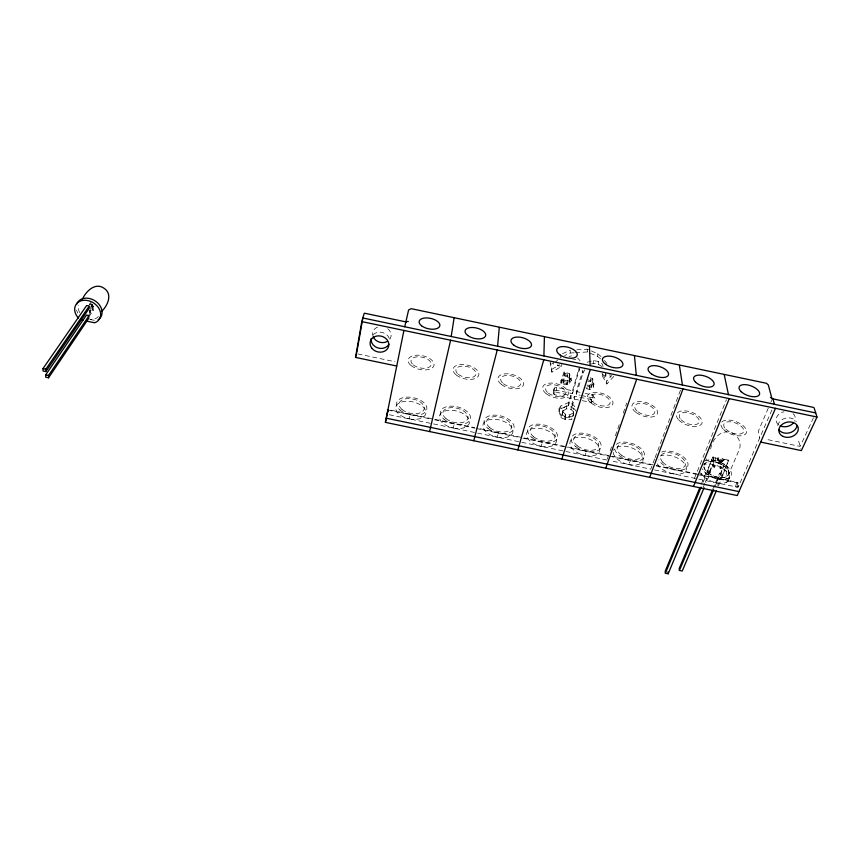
<?xml version="1.0" encoding="UTF-8"?>
<svg xmlns="http://www.w3.org/2000/svg" width="860" height="860" viewBox="0 0 860 860"><rect width="100%" height="100%" fill="white"/><g stroke="black" fill="none" stroke-linecap="round" stroke-linejoin="round"><path stroke-width="0.64" stroke-dasharray="4.3 3.22" d="M562.537 414.531L563.289 407.801L566.482 405.931L571.104 406.533L573.749 409.263L573.781 412.176L573.018 415.993L569.814 417.842L565.192 417.24L562.537 414.531L563.289 407.801M563.343 383.151L562.924 380.206L564.955 373.519L567.46 374.046L569.535 375.981L569.116 381.743L567.321 383.238L562.924 383.065L562.924 380.206M550.024 361.856L551.937 372.122L561.752 366.22L561.752 363.404M560.817 408.747L560.827 405.834L568.363 402.695L571.008 395.579L554.163 391.687L553.346 390.042L554.378 388.053L556.345 387.355L572.513 390.741L572.545 393.622L556.323 390.225L554.345 390.924L553.303 392.923L554.13 394.568L571.04 398.47L568.374 405.597L560.817 408.747L559.054 411.639L561.086 417.82L565.385 419.433L571.846 419.702L571.814 416.767L573.728 415.154M561.032 383.41L561.042 380.55L564.128 371.842L569.352 373.681L571.191 377.819L571.223 380.679L569.513 383.323L566.89 384.635C554.84 385.57 565.729 377.841 564.128 371.842M561.139 383.065L561.15 380.206M561.086 417.82L561.096 414.896L559.075 408.726L560.827 405.834M559.054 411.639L559.075 408.726M560.312 354.707L560.301 357.502L563.612 356.019M561.752 366.22L557.42 365.693L557.441 362.877M556.323 390.225L556.345 387.355M554.13 394.568L554.163 391.687M554.345 390.924L554.378 388.053M553.442 361.275L553.41 364.092L550.873 362.415M553.303 392.923L553.346 390.042M551.937 372.122L550.787 362.888M90.816 306.536L90.805 312.148L89.719 311.922L89.752 310.019M91.956 304.182L91.826 310.643L90.741 310.417M87.913 316.415L92.31 309.944C93.471 306.88 91.203 306.88 91.493 304.096M88.999 316.652L93.385 310.17L92.837 304.333M91.751 304.107L92.428 306.923L94.159 305.214M572.545 393.622L579.457 368.531M569.116 381.743L569.535 375.981M717.863 459.433L717.992 458.659L715.101 458.047L714.961 457.284L717.853 457.896C715.606 463.4 727.377 461.411 722.658 458.584C717.831 454.886 715.552 461.487 720.895 461.444M717.67 457.961L718.186 460.272M573.018 415.993L573.749 409.263M717.562 458.208L717.778 459.982M409.166 418.863A15.373 8.686 12.2 0 0 423.109 417.261L424.98 415.487A15.373 8.686 12.2 0 0 412.456 401.792A15.373 8.686 12.2 0 0 395.815 409.414L396.89 411.8A15.373 8.686 12.2 0 0 409.166 418.863L410.069 414.692M453.241 428.033A15.373 8.675 13.6 0 0 466.926 426.377L468.678 424.593A15.373 8.675 13.6 0 0 455.585 410.79A15.373 8.675 13.6 0 0 439.557 418.53L440.75 420.927A15.373 8.675 13.6 0 0 453.241 428.033L454.252 423.894M497.252 437.202A15.383 8.643 15.1 0 0 510.679 435.493L512.313 433.676A15.383 8.643 15.1 0 0 498.66 419.766A15.383 8.643 15.1 0 0 483.245 427.624L484.535 430.054A15.383 8.643 15.1 0 0 497.252 437.202L498.37 433.085M572.513 390.741L579.081 368.177M557.42 365.693L557.742 364.618M541.187 446.351A15.426 8.611 16.5 0 0 554.367 444.588L555.893 442.75A15.426 8.611 16.5 0 0 541.671 428.731A15.426 8.611 16.5 0 0 526.857 436.708L528.266 439.159A15.426 8.611 16.5 0 0 541.187 446.351L542.423 442.255M562.924 383.065L564.955 376.358L564.955 373.519M576.275 411.252L572.093 406.382L572.061 403.469L574.319 396.267L591.368 399.47L594.217 397.492L592.82 394.987L585.166 393.385M576.297 394.407L576.243 391.526L582.843 370.477L582.908 373.315L576.297 394.407L580.134 395.213M572.093 406.382L574.362 399.169L574.319 396.267M591.486 387.172L592.4 381.141L590.454 378.862L590.562 381.722L592.508 384.012L591.486 387.172L589.369 388.225L585.918 387.871M586.359 388.709L589.863 389.451L593.282 387.172L593.959 381.84L592.357 378.507L590.272 377.766M593.282 387.172L593.959 381.84M613.868 376.39L606.848 384.001L602.322 375.863L602.666 374.799L605.805 376.218L605.999 372.294M585.069 455.477A15.48 8.557 17.9 0 0 597.99 453.671L599.399 451.812A15.48 8.557 17.9 0 0 584.617 437.686A15.48 8.557 17.9 0 0 570.406 445.781L571.921 448.243A15.48 8.557 17.9 0 0 585.069 455.477L586.423 451.425M607.343 459.036L608.385 455.993L567.019 447.383M610.138 450.952L611.879 445.91M615.373 435.827L619.297 424.485M623.221 413.133L626.714 403.05M613.245 452.403A15.555 8.492 19.2 0 0 613.889 454.832L615.524 457.327A15.555 8.492 19.2 0 0 628.886 464.604L630.348 460.562M654.632 458.875L650.773 469.162L610.611 460.799M655.105 457.617L680.539 389.999M657.32 463.884L659.061 466.389A15.652 8.428 20.4 0 0 672.638 473.709L674.208 469.7M694.493 478.257L726.431 399.62M703.932 466.937A13.169 6.88 21.5 0 0 722.787 477.623A13.169 6.88 21.5 0 0 723.4 465.572A13.169 6.88 21.5 0 0 704.028 465.077L706.565 458.907M710.629 449.027C712.209 439.406 720.766 428.785 731.387 432.72C737.987 434.977 741.879 442.846 739.342 449.414L728.764 474.075M701.341 484.029L706.952 470.506L709.919 471.14L710.242 472.957L706.135 482.793M712.929 456.853L707.038 471.054L709.554 471.592L709.683 472.355L707.167 471.828L712.929 456.853L714.241 462.755M703.168 482.17L707.253 472.333L706.952 470.506M709.554 471.592L711.908 465.937L714.423 466.475L714.563 467.238L712.037 466.7L711.908 465.937M714.563 467.238L715.079 466.023L712.553 465.486L713.596 461.885M703.276 487.115L704.802 483.427M705.318 482.191L709.919 471.14M709.683 472.355L712.037 466.7M712.553 465.486L713.736 462.648M714.423 466.475L714.939 465.26L712.413 464.722M712.811 489.06L719.54 473.172L722.518 473.796L717.616 485.33M717.96 459.444L720.368 460.702L722.443 460.39L723.722 459.143L728.646 460.175L722.765 475.118L720.25 474.58L722.636 468.947L720.121 468.41L719.971 467.646L720.486 466.432L723.013 466.958L723.153 467.733L720.626 467.195L720.486 466.432M720.121 468.41L720.626 467.195M716.326 482.804L718.003 478.827M720.25 474.58L722.497 468.173L719.971 467.646M723.013 466.958L724.217 464.12L715.617 462.304L715.757 463.078L724.356 464.894L723.153 467.733M714.692 487.233L719.874 474.989L719.54 473.172M728.646 460.175L722.615 474.344L720.11 473.817M718.455 485.868L722.862 475.623L722.518 473.796M726.463 482.277L728.097 481.073L726.184 471.151L727.839 467.27L725.679 465.4A15.813 8.256 21.5 0 0 707.554 460.197M728.097 481.073L729.774 477.171L727.839 467.27M768.27 408.21L758.961 429.677A2.3 0.699 -77.1 0 0 758.477 432.816L759.702 437.966M770.861 402.243L771.893 399.857M700.395 474.634L737.128 482.288L736.16 484.524A2.225 0.656 -78.1 0 0 735.687 487.577M654.632 469.958L738.138 487.351L772.301 409.091M813.485 417.723L800.165 446.426L764.927 439.051M582.908 373.315L584.789 369.789M92.375 306.042L92.289 304.677M561.042 380.55L566.88 381.775L569.492 380.464L571.191 377.819M723.937 459.283L721.862 461.046M724.152 459.595L721.991 461.229M89.719 311.922L90.837 310.245M89.204 304.816L90.891 302.43M93.675 306.343L92.02 306.525M606.848 384.001L606.687 381.13L611.933 375.422M555.13 362.447L557.721 359.974M93.31 306.622L92.751 306.891M563.343 380.292L567.31 380.378L569.094 378.884M92.052 304.623L91.773 305.526M729.774 477.171L728.173 478.289A15.813 8.256 21.5 0 1 714.09 477.633A15.813 8.256 21.5 0 1 702.341 468.872M582.252 400.652L591.465 402.373L594.324 400.394L594.217 397.492M587.445 386.075L589.766 386.57L593.163 384.291M551.98 369.295L559.58 364.715M563.279 410.714L566.493 408.844L571.137 409.457L573.781 412.176M562.547 411.607L565.601 414.402L569.793 414.918L572.986 413.069M586.982 385.119L589.272 385.344L591.39 384.302M562.515 353.707L570.201 350.235L570.223 353.03L564.708 355.513M718.928 460.863L720.863 461.272M724.045 459.842L721.035 459.799L717.778 458.509M721.927 461.368L722.851 461.057M587.208 362.254L593.604 360.534L598.248 361.512L602.011 363.834L603.15 366.252M591.153 364.049L593.712 363.361L598.377 364.339L602.15 366.672L602.011 363.834M569.03 356.341L571.631 355.922M576.759 349.827L587.251 349.171L597.592 353.664L601.022 356.545M570.223 353.03L574.179 352.783M575.49 352.707L587.337 351.966L597.721 356.481L602.011 360.093M720.508 461.465L722.583 461.154L723.873 459.906L728.796 460.938M561.096 414.896L565.375 416.498L571.814 416.767M574.362 399.169L580.941 400.405M390.762 410.156L474.731 427.646M479.977 428.731L566.568 446.77M567.88 447.039L699.083 474.365M387.946 410.091L432.171 419.293M434.762 419.841L475.021 428.226M476.322 428.495L520.408 437.675M522.998 438.213L564.429 446.845M609.675 456.262L652.278 465.131M656.148 465.937L696.116 474.258M697.395 474.526L739.88 483.374M389.311 414.735L564.601 451.221M565.912 451.489L609.299 460.53M571.663 358.738L576.748 359.802M564.955 376.358L567.471 376.884L569.557 378.83M587.616 381.109L590.562 381.722M576.243 391.526L580.07 392.321M581.414 395.482L592.927 397.89L594.324 400.394M357.846 353.944L395.019 361.716M89.859 303.924L90.956 304.15M89.419 304.569L90.515 304.795M92.31 309.944L93.385 310.17M90.139 319.447L94.815 320.414M707.253 472.333L710.242 472.957M719.874 474.989L722.862 475.623M587.229 379.518L592.465 381.367L594.067 384.71M564.128 374.68L569.374 376.529L571.223 380.679M723.991 469.345L726.184 471.151M577.533 357.932L580.038 360.759M572.061 403.469L576.232 408.328M92.525 306.461L91.902 305.429M92.02 306.074L91.687 303.935M604.408 360.394L606.945 363.522M717.605 459.735L718.121 460.412M702.534 475.44L700.674 472.914A15.77 8.342 21.5 0 0 714.359 482.32A15.77 8.342 21.5 0 0 728.474 480.847L729.538 478.923A15.77 8.342 21.5 0 0 721.325 467.56A15.77 8.342 21.5 0 0 703.953 464.604M602.817 374.175L606.687 381.13M798.693 441.223L800.757 448.512M737.128 482.288L738.138 487.351M724.217 464.12L724.356 464.894M722.497 468.173L722.636 468.947M714.939 465.26L715.079 466.023M714.961 457.284L715.757 463.078M713.434 456.961L714.101 461.992M609.966 373.885L610.138 376.744M605.655 373.358L605.805 376.218M602.183 373.014L602.322 375.863M598.248 361.512L598.377 364.339M597.592 353.664L597.721 356.481M593.604 360.534L593.712 363.361M592.357 378.507L592.508 384.012M592.82 394.987L592.927 397.89M591.368 399.47L591.465 402.373M589.766 386.57L589.863 389.451M589.272 385.344L589.369 388.225M587.251 349.171L587.337 351.966M579.103 369.123L579.135 371.004M571.008 395.579L571.04 398.47M571.104 406.533L571.137 409.457M569.793 414.918L569.814 417.842M569.352 373.681L569.374 376.529M569.492 380.464L569.513 383.323M568.363 402.695L568.374 405.597M567.46 374.046L567.471 376.884M567.31 380.378L567.321 383.238M566.88 381.775L566.89 384.635M566.482 405.931L566.493 408.844M565.601 414.402L565.601 417.326M565.375 416.498L565.385 419.433M565.192 414.316L565.192 417.24M564.977 416.412L564.977 419.347M777.795 425.668A9.772 7.589 -12.2 0 1 785.803 418.132A9.772 7.589 -12.2 0 1 796.253 421.626M373.165 334.712A9.417 8.041 14.9 0 1 383.098 332.723A9.417 8.041 14.9 0 1 389.698 340.162M704.727 460.971A15.813 8.32 21.4 0 1 727.463 466.786A15.813 8.32 21.4 0 1 724.776 479.213A15.813 8.32 21.4 0 1 702.824 469.775M704.007 465.11A13.169 6.934 21.4 0 1 723.411 465.529A13.169 6.934 21.4 0 1 722.755 477.655A13.169 6.934 21.4 0 1 703.899 466.98M738.89 485.62A2.322 1.774 -7.9 0 1 735.956 486.889M793.07 413.638A9.696 7.557 -12.4 0 1 794.662 421.045M778.3 424.625A9.696 7.557 -12.4 0 1 776.644 417.25A9.696 7.557 -12.4 0 1 784.019 411.746M628.886 464.604A15.555 8.492 19.2 0 0 641.549 462.744L642.839 460.863A15.555 8.492 19.2 0 0 631.401 447.737A15.555 8.492 19.2 0 0 613.621 450.199M616.373 444.351A15.598 8.471 19.1 0 1 640.764 448.318A15.598 8.471 19.1 0 1 635.282 461.089A15.598 8.471 19.1 0 1 614.653 448.382M672.638 473.709A15.652 8.428 20.4 0 0 685.044 471.807L686.226 469.904A15.652 8.428 20.4 0 0 677.938 458.315A15.652 8.428 20.4 0 0 660.2 455.983M661.705 452.005A15.695 8.396 20.3 0 1 684.7 458.079A15.695 8.396 20.3 0 1 680.292 470.183A15.695 8.396 20.3 0 1 658.835 459.874M387.752 328.681A9.342 8.009 15 0 1 389.021 340.151M373.24 336.84A9.342 8.009 15 0 1 378.583 326.757M77.83 313.126A13.738 10.707 31.5 0 1 76.561 310.137M98.395 316.48A11.449 8.923 31.5 0 1 89.913 319.361M79.711 312.578A11.449 8.923 31.5 0 1 78.712 305.214M89.311 310.664L89.279 312.567L90.364 312.793L90.397 310.89L89.311 310.664M725.765 429.075A10.589 5.257 20.8 0 0 743.062 432.634A10.589 5.257 20.8 0 0 732.494 422.099A10.589 5.257 20.8 0 0 725.765 429.075M723.55 429.43A13.524 6.719 20.8 0 0 745.652 433.956A13.524 6.719 20.8 0 0 732.118 420.497A13.524 6.719 20.8 0 0 723.55 429.43M636.325 412.671A13.341 6.848 18.6 0 0 657.362 413.767A13.341 6.848 18.6 0 0 640.635 401.609A13.341 6.848 18.6 0 0 636.325 412.671M638.141 411.908A10.449 5.354 18.6 0 0 654.621 412.789A10.449 5.354 18.6 0 0 641.549 403.275A10.449 5.354 18.6 0 0 638.141 411.908M621.307 455.08A12.997 7.063 19.1 0 0 641.872 455.961A12.997 7.063 19.1 0 0 625.736 443.674A12.997 7.063 19.1 0 0 621.307 455.08M411.112 365.586A13.19 6.998 12.2 0 0 433.268 366.897A13.19 6.998 12.2 0 0 418.917 355.212A13.19 6.998 12.2 0 0 411.112 365.586M413.284 364.887A10.32 5.482 12.2 0 0 430.623 365.941A10.32 5.482 12.2 0 0 419.411 356.792A10.32 5.482 12.2 0 0 413.284 364.887M401.921 409.381A12.846 7.224 12.2 0 0 423.539 410.467A12.846 7.224 12.2 0 0 409.661 398.621A12.846 7.224 12.2 0 0 401.921 409.381M399.975 410.059A15.415 8.665 12.2 0 0 425.915 411.349A15.415 8.665 12.2 0 0 409.22 397.137A15.415 8.665 12.2 0 0 399.975 410.059M503.433 383.743A10.331 5.45 14.9 0 0 520.429 384.721A10.331 5.45 14.9 0 0 508.464 375.422A10.331 5.45 14.9 0 0 503.433 383.743M501.401 384.452A13.201 6.966 14.9 0 0 523.106 385.688A13.201 6.966 14.9 0 0 507.798 373.82A13.201 6.966 14.9 0 0 501.401 384.452M489.867 427.7A12.857 7.181 15.1 0 0 511.066 428.71A12.857 7.181 15.1 0 0 496.284 416.681A12.857 7.181 15.1 0 0 489.867 427.7M488.039 428.409A15.426 8.621 15.1 0 0 513.463 429.591A15.426 8.621 15.1 0 0 495.693 415.176A15.426 8.621 15.1 0 0 488.039 428.409M548.4 393.138A10.352 5.429 16.2 0 0 565.224 394.095A10.352 5.429 16.2 0 0 552.894 384.721A10.352 5.429 16.2 0 0 548.4 393.138M531.975 437.557A15.469 8.579 16.5 0 0 557.151 438.686A15.469 8.579 16.5 0 0 538.833 424.173A15.469 8.579 16.5 0 0 531.975 437.557M546.444 393.869A13.233 6.934 16.2 0 0 567.933 395.062A13.233 6.934 16.2 0 0 552.141 383.098A13.233 6.934 16.2 0 0 546.444 393.869M533.737 436.837A12.889 7.149 16.5 0 0 554.732 437.804A12.889 7.149 16.5 0 0 539.489 425.689A12.889 7.149 16.5 0 0 533.737 436.837M575.845 446.695A15.523 8.536 17.8 0 0 600.764 447.781A15.523 8.536 17.8 0 0 581.908 433.15A15.523 8.536 17.8 0 0 575.845 446.695M591.422 403.275A13.276 6.891 17.4 0 0 612.686 404.415A13.276 6.891 17.4 0 0 596.421 392.364A13.276 6.891 17.4 0 0 591.422 403.275M577.554 445.964A12.932 7.106 17.8 0 0 598.334 446.888A12.932 7.106 17.8 0 0 582.65 434.687A12.932 7.106 17.8 0 0 577.554 445.964M593.303 402.534A10.395 5.396 17.4 0 0 609.955 403.447A10.395 5.396 17.4 0 0 597.259 393.998A10.395 5.396 17.4 0 0 593.303 402.534M444.039 419.239A15.415 8.654 13.6 0 0 469.721 420.475A15.415 8.654 13.6 0 0 452.489 406.167A15.415 8.654 13.6 0 0 444.039 419.239M445.921 418.54A12.846 7.213 13.6 0 0 467.335 419.594A12.846 7.213 13.6 0 0 453.005 407.661A12.846 7.213 13.6 0 0 445.921 418.54M456.294 375.024A13.179 6.987 13.6 0 0 478.224 376.304A13.179 6.987 13.6 0 0 463.389 364.522A13.179 6.987 13.6 0 0 456.294 375.024M458.391 374.326A10.32 5.472 13.6 0 0 475.558 375.336A10.32 5.472 13.6 0 0 463.97 366.113A10.32 5.472 13.6 0 0 458.391 374.326M662.78 462.196A13.083 6.998 20.3 0 0 684.356 466.593A13.083 6.998 20.3 0 0 671.961 453.048A13.083 6.998 20.3 0 0 662.78 462.196M678.862 420.088A13.427 6.783 19.7 0 0 701.008 424.625A13.427 6.783 19.7 0 0 688.054 411.273A13.427 6.783 19.7 0 0 678.862 420.088M681.12 419.744A10.513 5.311 19.7 0 0 698.449 423.303A10.513 5.311 19.7 0 0 688.344 412.864A10.513 5.311 19.7 0 0 681.12 419.744"/><path stroke-width="1.29" d="M543.896 355.943L544.412 336.959M497.585 346.225L499.284 327.488M364.575 313.223L405.834 321.877L404.738 326.757M451.199 336.496L454.091 317.996M396.739 366.027L355.524 357.416L361.813 321.608L364.145 313.459M356.803 352.353L362.856 317.974L815.71 412.94M775.483 408.328L737.257 495.553L385.398 422.357L403.91 330.433M387.559 412.467L388.139 409.607L387.108 414.273M387.452 413.026L385.398 422.357M405.898 321.769L408.608 309.976L411.155 308.665L766.529 383.302L768.335 385.022L772 398.846M429.613 431.548L450.608 340.216M473.752 440.739L497.241 349.998M355.524 357.416L356.567 353.675M517.827 449.909L543.799 359.76M561.849 459.068L590.283 369.499M605.795 468.206L636.69 379.228M649.676 477.332L683.023 388.946M693.504 486.448L729.291 398.642M699.814 487.717L665.178 571.298L665.382 573.201L668.177 573.781L704.082 487.717M665.382 573.201L701.126 487.093M712.295 490.286L679.185 568.535L679.421 570.438L682.227 571.029L716.358 490.802M679.421 570.438L713.649 489.673M814.097 407.844L817 417.025L801.348 450.597L760.681 442.094M101.953 311.127C107.672 305.461 112.746 294.281 104.372 288.487C95.191 281.596 85.387 291.809 82.055 299.989M48.536 377.809L48.526 375.444L89.085 315.642L86.494 315.093L45.698 374.863L45.72 377.217L48.536 377.809L89.053 317.888M45.87 371.574L89.214 308.332L89.257 306.052L45.849 369.187L45.87 371.574L43.022 370.983L43 368.596L86.645 305.504M386.237 418.186L738.987 491.597M43 368.596L45.849 369.187M45.698 374.863L48.526 375.444M813.474 407.393L772.785 398.857A2.354 0.731 -76.6 0 1 773.065 399.244L774.409 404.275M361.813 321.608L817 417.025M87.365 305.655L88.472 305.891M80.517 319.845L82.861 320.339M87.548 321.307L94.579 322.779L96.707 321.855A13.781 10.729 31.4 0 0 97.029 305.837A13.781 10.729 31.4 0 0 78.582 301.989A13.781 10.729 31.4 0 0 78.378 318.028M724.249 374.734L728.452 394.643M679.389 365.306L682.421 384.99M667.962 571.879L668.177 573.781M634.465 355.879L636.314 375.315M589.476 346.429L590.143 365.64M797.08 425.485A9.772 7.589 -12.2 0 1 789.061 432.956A9.772 7.589 -12.2 0 1 778.655 429.495M388.903 344.258A9.417 8.041 14.9 0 1 377.733 347.902A9.417 8.041 14.9 0 1 371.197 338.421M770.442 397.481A2.44 1.935 -12.6 0 1 771.818 398.373M793.49 422.894A9.696 7.557 -12.4 0 1 780.128 425.818M387.258 341.463A9.342 8.009 15 0 1 373.24 336.84M406.124 322.091A2.354 2.042 13 0 1 408.317 321.511M76.626 304.289A13.738 10.707 31.5 0 1 95.782 301.333A13.738 10.707 31.5 0 1 98.137 319.694M782.901 436.364A9.825 7.611 -12 0 0 798.263 429.602A9.825 7.611 -12 0 0 784.546 422.991A9.825 7.611 -12 0 0 782.901 436.364M371.842 348.225A9.46 8.062 14.9 0 0 388.01 347.977A9.46 8.062 14.9 0 0 378.561 335.851A9.46 8.062 14.9 0 0 371.842 348.225M741.202 391.708A10.836 5.096 20.3 0 0 758.896 395.363A10.836 5.096 20.3 0 0 747.91 384.99A10.836 5.096 20.3 0 0 741.202 391.708M651.601 374.025A10.685 5.192 18.2 0 0 668.403 375.067A10.685 5.192 18.2 0 0 654.912 365.661A10.685 5.192 18.2 0 0 651.601 374.025M421.54 325.768A10.556 5.311 12.2 0 0 439.256 326.983A10.556 5.311 12.2 0 0 427.71 317.963A10.556 5.311 12.2 0 0 421.54 325.768M513.775 345.118A10.567 5.289 14.7 0 0 531.125 346.257A10.567 5.289 14.7 0 0 518.795 337.088A10.567 5.289 14.7 0 0 513.775 345.118M559.785 354.771A10.589 5.257 15.9 0 0 576.952 355.879A10.589 5.257 15.9 0 0 564.235 346.623A10.589 5.257 15.9 0 0 559.785 354.771M605.73 364.404A10.632 5.224 17.1 0 0 622.715 365.478A10.632 5.224 17.1 0 0 609.611 356.147A10.632 5.224 17.1 0 0 605.73 364.404M467.69 335.454A10.556 5.3 13.5 0 0 485.223 336.625A10.556 5.3 13.5 0 0 473.29 327.531A10.556 5.3 13.5 0 0 467.69 335.454M695.536 382.13A10.75 5.149 19.3 0 0 713.262 385.785A10.75 5.149 19.3 0 0 702.76 375.508A10.75 5.149 19.3 0 0 695.536 382.13"/></g></svg>
